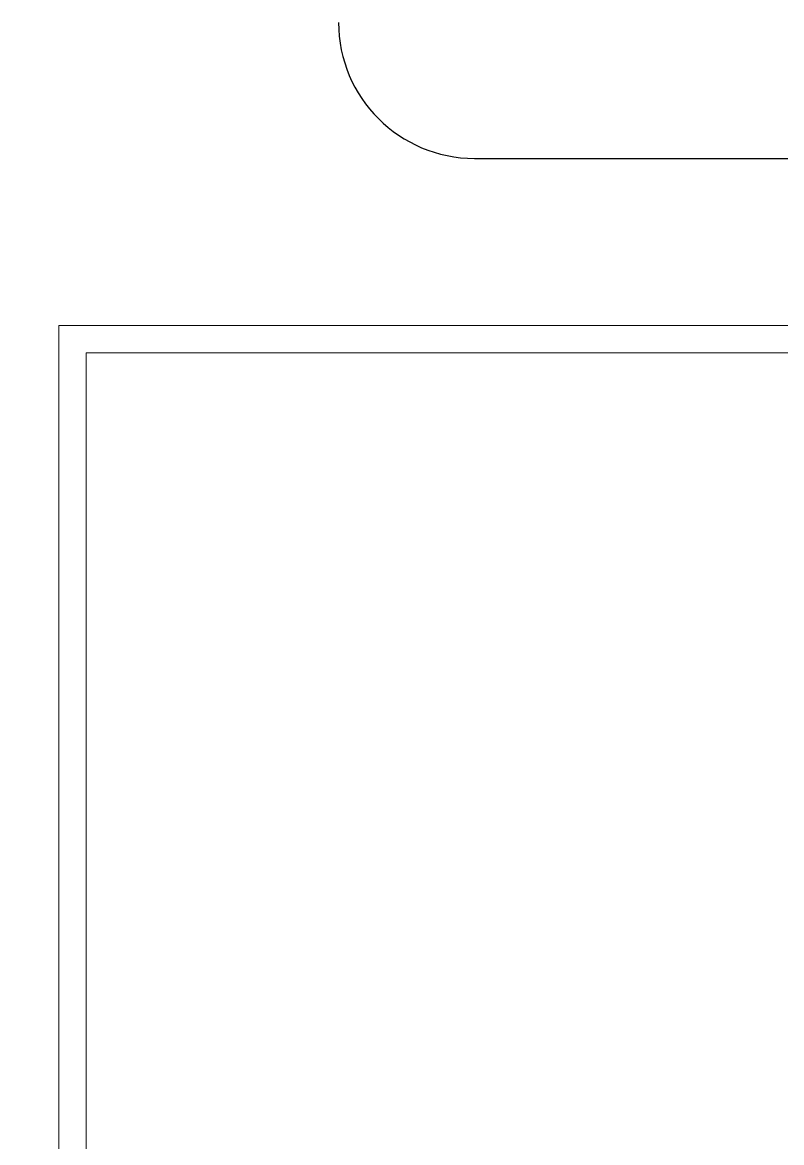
# Model space of a CAD drawing. Extents: x -2050 to 29725, y -1777 to 6820.
# Drawn here: x 4677.8 to 4733.7, y 366.9 to 449.3 of the extents above; entities that cross this region are included whole.
import ezdxf

# ---------------------------------------------------------------- set-up
doc = ezdxf.new("R2010")
doc.units = 0
doc.header["$LTSCALE"] = 25
doc.header["$MEASUREMENT"] = 0
doc.layers.get('0').update_dxf_attribs({"color": 9, "lineweight": 9})
for name, color, linetype, lineweight in [('01', 9, 'Continuous', 9), ('10', 9, 'Continuous', 9), ('14', 9, 'Continuous', 9), ('40', 9, 'Continuous', 9), ('DATA TAVAN', 160, 'Continuous', 30)]:
    doc.layers.add(name, color=color, linetype=linetype, lineweight=lineweight)

# ---------------------------------------------------------------- blocks, each defined once
blk = doc.blocks.new('p-kolon_80x80')
blk.add_lwpolyline([(-40, -40), (40, -40), (40, 40), (-40, 40)], close=True)
blk = doc.blocks.new('p-zemin kat')
at = {"layer": '14'}
blk.add_lwpolyline([(4680.5, 343), (4764.5, 343), (4764.5, 427), (4680.5, 427)], close=True, dxfattribs=at)
at = {"layer": '40'}
blk.add_lwpolyline([(1851.161, 326.925), (3319.5, 326.925), (3319.5, 343), (3280.516, 343), (3280.5, 427), (3319.5, 427), (3319.5, 570), (4025.505, 569.998), (4025.505, 426.998), (4064.5, 427), (4064.5, 343), (3980.5, 343), (3980.5, 326.925), (4680.5, 326.925), (4680.5, 427), (4780.575, 427), (4780.575, 1901.493, 0.054196), (4273.067, 1999.31), (4278.593, 2070.681, 0.306949), (1935.267, 740.054), (1999.45, 708.356, 0.043245), (1856.494, 345)], format="xyb", close=True, dxfattribs=at)
at = {"layer": '01'}
blk.add_blockref('p-kolon_80x80', (4722.5, 385), dxfattribs=at)

msp = doc.modelspace()

# ---------------------------------------------------------------- linework, layer by layer
at = {"layer": 'DATA TAVAN'}
msp.add_line((4711.065, 439.288), (4762.408, 439.288), dxfattribs=at)
msp.add_arc((4711.065, 449.288), 10, 180, 270, dxfattribs=at)

# ---------------------------------------------------------------- block references
at = {"layer": '10'}
msp.add_blockref('p-zemin kat', (0, 0), dxfattribs=at)

doc.saveas('drawing.dxf')
